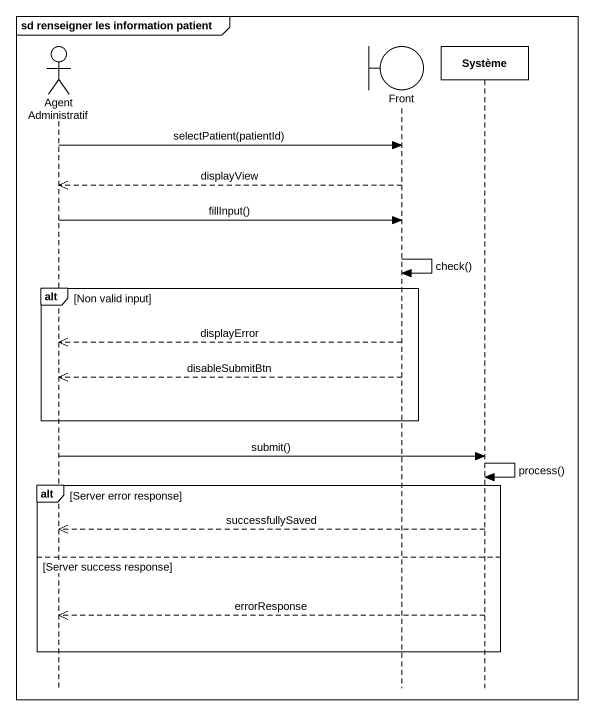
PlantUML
@startuml
mainframe sd renseigner les information patient
hide footbox
actor "Agent Administratif" as Agent_Administratif
boundary Front
participant Système

Agent_Administratif -> Front : selectPatient(patientId)
Front -->> Agent_Administratif : displayView
Agent_Administratif -> Front : fillInput()
Front -> Front : check()
alt Non valid input
  Front -->> Agent_Administratif : displayError
  Front -->> Agent_Administratif : disableSubmitBtn
end
Agent_Administratif -> Système : submit()
Système -> Système : process()
alt Server error response
  Système -->> Agent_Administratif : successfullySaved
else Server success response
  Système -->> Agent_Administratif : errorResponse
end
@enduml
